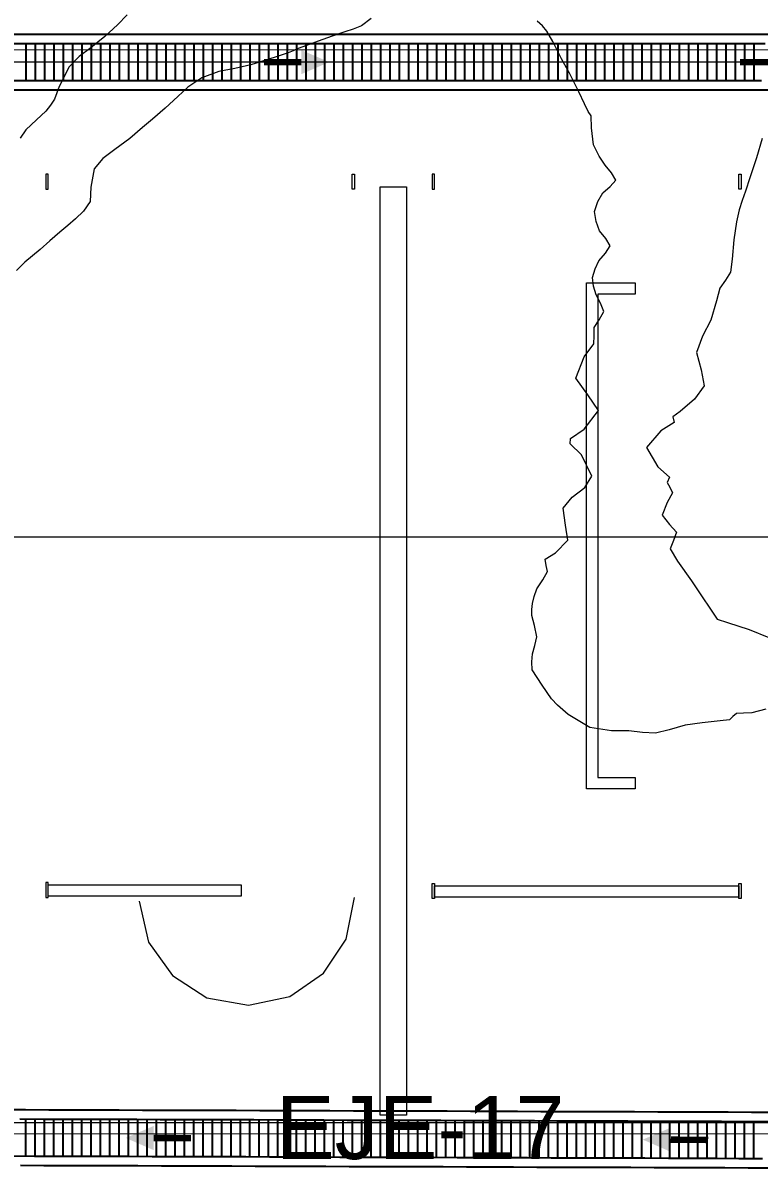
# Model space of a CAD drawing. Header units: metres. Extents: x 354768 to 355417, y 9249536 to 9250102.
# Drawn here: x 354923.65 to 354931.54, y 9249853.23 to 9249865.5 of the extents above; entities that cross this region are included whole.
import ezdxf
from ezdxf.enums import TextEntityAlignment as Align

# ---------------------------------------------------------------- set-up
doc = ezdxf.new("R2010")
doc.units = ezdxf.units.M
doc.header["$LTSCALE"] = 0.25
for name, color, linetype, lineweight in [('ARQ-BASE', 8, 'CONTINUOUS', 13), ('ARQ-TECHO', 8, 'CONTINUOUS', 13), ('CUNETA-S3', 94, 'CONTINUOUS', 35), ('CUNETA-S4', 30, 'CONTINUOUS', 35)]:
    doc.layers.add(name, color=color, linetype=linetype, lineweight=lineweight)
for name, color, linetype, true_color in [('CUN-FLUJO', 1, 'CONTINUOUS', 0xe60000), ('CUN-REJ-BORDE', 4, 'CONTINUOUS', 0x00aae6), ('CUN-REJ-PLATINA', 4, 'CONTINUOUS', 0x78cdf0)]:
    doc.layers.add(name, color=color, linetype=linetype, true_color=true_color)
doc.layers.add('CURVAS', color=33, linetype='CONTINUOUS', lineweight=13, true_color=0xb08860)
doc.layers.add('NUDOS', color=7, linetype='CONTINUOUS')
doc.layers.add('TEXTOS', color=7, linetype='CONTINUOUS')
doc.styles.get("Standard").update_dxf_attribs({"font": 'arial.ttf'})

# ---------------------------------------------------------------- blocks, each defined once
blk = doc.blocks.new('ARQUITECTURA_BASE')
at = {"layer": 'ARQ-BASE'}
for points in [[(354929.807, 9249862.594), (354929.807, 9249857.414), (354930.207, 9249857.414), (354930.207, 9249857.294), (354929.687, 9249857.294), (354929.687, 9249862.714), (354930.207, 9249862.714), (354930.207, 9249862.594), (354929.807, 9249862.594)], [(354925.987, 9249856.144), (354923.917, 9249856.144), (354923.917, 9249856.264), (354925.987, 9249856.264), (354925.987, 9249856.144)], [(354931.317, 9249856.134), (354928.057, 9249856.134), (354928.057, 9249856.254), (354931.317, 9249856.254), (354931.317, 9249856.134)]]:
    blk.add_lwpolyline(points, close=True, dxfattribs=at)
at = {"layer": 'ARQ-TECHO'}
for points in [[(354950.732, 9249865.209), (354918.002, 9249865.21), (354918.002, 9249853.6), (354950.732, 9249853.599), (354950.732, 9249865.209)], [(354918.122, 9249853.72), (354950.612, 9249853.72), (354950.612, 9249865.079), (354918.122, 9249865.079), (354918.122, 9249853.72)], [(354923.892, 9249863.879), (354923.892, 9249863.719), (354923.917, 9249863.719), (354923.917, 9249863.879), (354923.892, 9249863.879)], [(354927.202, 9249863.879), (354927.202, 9249863.719), (354927.177, 9249863.719), (354927.177, 9249863.879), (354927.202, 9249863.879)], [(354928.032, 9249863.879), (354928.032, 9249863.719), (354928.057, 9249863.719), (354928.057, 9249863.879), (354928.032, 9249863.879)], [(354931.342, 9249863.879), (354931.342, 9249863.719), (354931.317, 9249863.719), (354931.317, 9249863.879), (354931.342, 9249863.879)], [(354927.477, 9249863.744), (354927.757, 9249863.744), (354927.757, 9249853.799), (354927.477, 9249853.799), (354927.477, 9249863.744)], [(354923.892, 9249856.289), (354923.892, 9249856.129), (354923.917, 9249856.129), (354923.917, 9249856.289), (354923.892, 9249856.289)], [(354928.057, 9249856.279), (354928.057, 9249856.119), (354928.032, 9249856.119), (354928.032, 9249856.279), (354928.057, 9249856.279)], [(354931.342, 9249856.279), (354931.342, 9249856.119), (354931.317, 9249856.119), (354931.317, 9249856.279), (354931.342, 9249856.279)]]:
    blk.add_lwpolyline(points, close=True, dxfattribs=at)
for points in [[(354918.122, 9249859.994), (354931.757, 9249859.994)], [(354924.892, 9249856.091), (354924.995, 9249855.65), (354925.25, 9249855.293), (354925.619, 9249855.056), (354926.065, 9249854.975), (354926.509, 9249855.071), (354926.87, 9249855.32), (354927.113, 9249855.685), (354927.202, 9249856.129)]]:
    blk.add_lwpolyline(points, dxfattribs=at)
blk = doc.blocks.new('CURVAS_DE_NIVEL')
at = {"layer": 'CURVAS'}
for points in [[(354924.764, 9249865.587), (354924.66, 9249865.481), (354924.526, 9249865.353), (354924.376, 9249865.232), (354924.251, 9249865.139), (354924.144, 9249865.03), (354924.035, 9249864.819), (354923.988, 9249864.684), (354923.942, 9249864.617), (354923.892, 9249864.553), (354923.794, 9249864.462), (354923.681, 9249864.355), (354923.619, 9249864.265)], [(354931.57, 9249864.26), (354931.507, 9249864.053), (354931.438, 9249863.841), (354931.391, 9249863.698), (354931.355, 9249863.598), (354931.322, 9249863.498), (354931.294, 9249863.368), (354931.264, 9249863.175), (354931.246, 9249862.97), (354931.229, 9249862.831), (354931.174, 9249862.744), (354931.115, 9249862.657), (354931.078, 9249862.522), (354931.019, 9249862.315), (354930.928, 9249862.143), (354930.866, 9249861.968), (354930.916, 9249861.784), (354930.948, 9249861.613), (354930.844, 9249861.468), (354930.691, 9249861.338), (354930.612, 9249861.28), (354930.627, 9249861.219), (354930.482, 9249861.131), (354930.329, 9249860.95), (354930.449, 9249860.745), (354930.577, 9249860.634), (354930.552, 9249860.576), (354930.581, 9249860.525), (354930.609, 9249860.464), (354930.55, 9249860.362), (354930.498, 9249860.226), (354930.575, 9249860.126), (354930.652, 9249860.043), (354930.618, 9249859.954), (354930.583, 9249859.864), (354930.661, 9249859.734), (354930.811, 9249859.524), (354930.92, 9249859.362), (354931.016, 9249859.219), (354931.058, 9249859.155), (354931.085, 9249859.111), (354931.197, 9249859.077), (354931.431, 9249859), (354931.639, 9249858.914)], [(354931.608, 9249858.146), (354931.458, 9249858.107), (354931.367, 9249858.104), (354931.294, 9249858.1), (354931.255, 9249858.068), (354931.217, 9249858.035), (354931.12, 9249858.024), (354930.926, 9249858.003), (354930.744, 9249857.977), (354930.573, 9249857.928), (354930.427, 9249857.892), (354930.285, 9249857.897), (354930.141, 9249857.916), (354929.954, 9249857.915), (354929.722, 9249857.952), (354929.489, 9249858.092), (354929.376, 9249858.192), (354929.312, 9249858.26), (354929.21, 9249858.405), (354929.104, 9249858.57), (354929.1, 9249858.655), (354929.108, 9249858.742), (354929.134, 9249858.829), (354929.156, 9249858.921), (354929.129, 9249859.044), (354929.1, 9249859.151), (354929.101, 9249859.215), (354929.107, 9249859.28), (354929.127, 9249859.354), (354929.156, 9249859.436), (354929.217, 9249859.532), (354929.269, 9249859.621), (354929.256, 9249859.688), (354929.245, 9249859.754), (354929.353, 9249859.823), (354929.486, 9249859.957), (354929.462, 9249860.119), (354929.438, 9249860.302), (354929.534, 9249860.418), (354929.67, 9249860.521), (354929.745, 9249860.645), (354929.633, 9249860.871), (354929.512, 9249860.99), (354929.516, 9249861.048), (354929.661, 9249861.146), (354929.814, 9249861.348), (354929.701, 9249861.517), (354929.572, 9249861.695), (354929.661, 9249861.923), (354929.765, 9249862.062), (354929.767, 9249862.149), (354929.769, 9249862.236), (354929.823, 9249862.319), (354929.871, 9249862.408), (354929.836, 9249862.496), (354929.789, 9249862.585), (354929.763, 9249862.679), (354929.752, 9249862.773), (354929.779, 9249862.864), (354929.82, 9249862.952), (354929.889, 9249863.032), (354929.941, 9249863.112), (354929.892, 9249863.19), (354929.827, 9249863.272), (354929.789, 9249863.372), (354929.771, 9249863.481), (354929.807, 9249863.586), (354929.862, 9249863.678), (354929.941, 9249863.748), (354930.001, 9249863.816), (354929.956, 9249863.895), (354929.887, 9249863.976), (354929.823, 9249864.071), (354929.762, 9249864.192), (354929.74, 9249864.375), (354929.736, 9249864.503), (354929.703, 9249864.551), (354929.664, 9249864.634), (354929.604, 9249864.76), (354929.544, 9249864.882), (354929.505, 9249864.962), (354929.471, 9249865.017), (354929.419, 9249865.116), (354929.324, 9249865.3), (354929.263, 9249865.412), (354929.214, 9249865.469), (354929.159, 9249865.518)], [(354927.38, 9249865.547), (354927.275, 9249865.468), (354927.188, 9249865.434), (354927.099, 9249865.403), (354926.963, 9249865.358), (354926.81, 9249865.306), (354926.685, 9249865.259), (354926.597, 9249865.224), (354926.544, 9249865.202), (354926.491, 9249865.18), (354926.352, 9249865.132), (354926.09, 9249865.049), (354925.918, 9249865.012), (354925.748, 9249864.979), (354925.565, 9249864.91), (354925.414, 9249864.813), (354925.307, 9249864.71), (354925.174, 9249864.585), (354925.037, 9249864.469), (354924.928, 9249864.378), (354924.792, 9249864.262), (354924.633, 9249864.143), (354924.503, 9249864.047), (354924.411, 9249863.938), (354924.376, 9249863.74), (354924.37, 9249863.586), (354924.296, 9249863.484), (354924.21, 9249863.4), (354924.128, 9249863.329), (354924.044, 9249863.259), (354923.937, 9249863.166), (354923.832, 9249863.074), (354923.75, 9249863.005), (354923.669, 9249862.937), (354923.578, 9249862.847)]]:
    blk.add_lwpolyline(points, dxfattribs=at)
blk = doc.blocks.new('CUNETAS_SISTEMA_3_NORESTE_LOSA')
at = {"layer": 'CUN-FLUJO', "const_width": 0.07}
for points in [[(354926.23, 9249865.08), (354926.63, 9249865.08)], [(354931.33, 9249865.08), (354931.73, 9249865.08)]]:
    blk.add_lwpolyline(points, dxfattribs=at)
at = {"layer": 'CUN-FLUJO', "true_color": 0xe60000}
blk.add_solid([(354926.93, 9249865.08), (354926.63, 9249865.21), (354926.63, 9249864.95)], dxfattribs=at)
at = {"layer": 'CUN-REJ-BORDE'}
for points in [[(354931.769, 9249864.78), (354931.518, 9249864.78), (354931.266, 9249864.78), (354931.014, 9249864.78), (354930.762, 9249864.78), (354930.511, 9249864.78), (354930.259, 9249864.78), (354930.007, 9249864.78), (354929.755, 9249864.78), (354929.504, 9249864.78), (354929.252, 9249864.78), (354929, 9249864.78), (354928.748, 9249864.78), (354928.497, 9249864.78), (354928.245, 9249864.78), (354927.993, 9249864.78), (354927.741, 9249864.78), (354927.49, 9249864.78), (354927.238, 9249864.78), (354926.986, 9249864.78), (354926.734, 9249864.78), (354926.483, 9249864.78), (354926.231, 9249864.78), (354925.979, 9249864.78), (354925.727, 9249864.78), (354925.476, 9249864.78), (354925.224, 9249864.78), (354924.972, 9249864.78), (354924.72, 9249864.78), (354924.469, 9249864.78), (354924.217, 9249864.78), (354923.965, 9249864.78), (354923.713, 9249864.78), (354923.462, 9249864.78)], [(354923.465, 9249865.38), (354923.717, 9249865.38), (354923.969, 9249865.38), (354924.221, 9249865.38), (354924.473, 9249865.38), (354924.725, 9249865.38), (354924.977, 9249865.38), (354925.229, 9249865.38), (354925.481, 9249865.38), (354925.733, 9249865.38), (354925.985, 9249865.38), (354926.237, 9249865.38), (354926.489, 9249865.38), (354926.74, 9249865.38), (354926.992, 9249865.38), (354927.244, 9249865.38), (354927.496, 9249865.38), (354927.748, 9249865.38), (354928, 9249865.38), (354928.252, 9249865.38), (354928.504, 9249865.38), (354928.756, 9249865.38), (354929.008, 9249865.38), (354929.26, 9249865.38), (354929.512, 9249865.38), (354929.764, 9249865.38), (354930.016, 9249865.38), (354930.268, 9249865.38), (354930.52, 9249865.38), (354930.772, 9249865.38), (354931.024, 9249865.38), (354931.276, 9249865.38), (354931.528, 9249865.38), (354931.78, 9249865.38)], [(354931.561, 9249864.88), (354931.31, 9249864.88), (354931.06, 9249864.88), (354930.809, 9249864.88), (354930.559, 9249864.88), (354930.308, 9249864.88), (354930.057, 9249864.88), (354929.807, 9249864.88), (354929.556, 9249864.88), (354929.306, 9249864.88), (354929.055, 9249864.88), (354928.804, 9249864.88), (354928.554, 9249864.88), (354928.303, 9249864.88), (354928.052, 9249864.88), (354927.802, 9249864.88), (354927.551, 9249864.88), (354927.301, 9249864.88), (354927.05, 9249864.88), (354926.799, 9249864.88), (354926.549, 9249864.88), (354926.298, 9249864.88), (354926.047, 9249864.88), (354925.797, 9249864.88), (354925.546, 9249864.88), (354925.296, 9249864.88), (354925.045, 9249864.88), (354924.794, 9249864.88), (354924.544, 9249864.88), (354924.293, 9249864.88), (354924.042, 9249864.88), (354923.792, 9249864.88), (354923.541, 9249864.88)], [(354923.556, 9249865.28), (354923.807, 9249865.28), (354924.059, 9249865.28), (354924.31, 9249865.28), (354924.562, 9249865.28), (354924.813, 9249865.28), (354925.065, 9249865.28), (354925.316, 9249865.28), (354925.567, 9249865.28), (354925.819, 9249865.28), (354926.07, 9249865.28), (354926.322, 9249865.28), (354926.573, 9249865.28), (354926.825, 9249865.28), (354927.076, 9249865.28), (354927.327, 9249865.28), (354927.579, 9249865.28), (354927.83, 9249865.28), (354928.082, 9249865.28), (354928.333, 9249865.28), (354928.585, 9249865.28), (354928.836, 9249865.28), (354929.088, 9249865.28), (354929.339, 9249865.28), (354929.59, 9249865.28), (354929.842, 9249865.28), (354930.093, 9249865.28), (354930.345, 9249865.28), (354930.596, 9249865.28), (354930.848, 9249865.28), (354931.099, 9249865.28), (354931.35, 9249865.28), (354931.602, 9249865.28)]]:
    blk.add_lwpolyline(points, dxfattribs=at)
at = {"layer": 'CUN-REJ-PLATINA'}
for p, q in [((354923.68, 9249865.28), (354923.68, 9249864.88)), ((354923.78, 9249865.28), (354923.78, 9249864.88)), ((354923.88, 9249865.28), (354923.88, 9249864.88)), ((354923.98, 9249865.28), (354923.98, 9249864.88)), ((354924.08, 9249865.28), (354924.08, 9249864.88)), ((354924.18, 9249865.28), (354924.18, 9249864.88)), ((354924.28, 9249865.28), (354924.28, 9249864.88)), ((354924.38, 9249865.28), (354924.38, 9249864.88)), ((354924.48, 9249865.28), (354924.48, 9249864.88)), ((354924.58, 9249865.28), (354924.58, 9249864.88)), ((354924.68, 9249865.28), (354924.68, 9249864.88)), ((354924.78, 9249865.28), (354924.78, 9249864.88)), ((354924.88, 9249865.28), (354924.88, 9249864.88)), ((354924.98, 9249865.28), (354924.98, 9249864.88)), ((354925.08, 9249865.28), (354925.08, 9249864.88)), ((354925.18, 9249865.28), (354925.18, 9249864.88)), ((354925.28, 9249865.28), (354925.28, 9249864.88)), ((354925.38, 9249865.28), (354925.38, 9249864.88)), ((354925.48, 9249865.28), (354925.48, 9249864.88)), ((354925.58, 9249865.28), (354925.58, 9249864.88)), ((354925.68, 9249865.28), (354925.68, 9249864.88)), ((354925.78, 9249865.28), (354925.78, 9249864.88)), ((354925.88, 9249865.28), (354925.88, 9249864.88)), ((354925.98, 9249865.28), (354925.98, 9249864.88)), ((354926.08, 9249865.28), (354926.08, 9249864.88)), ((354926.18, 9249865.28), (354926.18, 9249864.88)), ((354926.28, 9249865.28), (354926.28, 9249864.88)), ((354926.38, 9249865.28), (354926.38, 9249864.88)), ((354926.48, 9249865.28), (354926.48, 9249864.88)), ((354926.58, 9249865.28), (354926.58, 9249864.88)), ((354926.68, 9249865.28), (354926.68, 9249864.88)), ((354926.78, 9249865.28), (354926.78, 9249864.88)), ((354926.88, 9249865.28), (354926.88, 9249864.88)), ((354926.98, 9249865.28), (354926.98, 9249864.88)), ((354927.08, 9249865.28), (354927.08, 9249864.88)), ((354927.18, 9249865.28), (354927.18, 9249864.88)), ((354927.28, 9249865.28), (354927.28, 9249864.88)), ((354927.38, 9249865.28), (354927.38, 9249864.88)), ((354927.48, 9249865.28), (354927.48, 9249864.88)), ((354927.58, 9249865.28), (354927.58, 9249864.88)), ((354927.68, 9249865.28), (354927.68, 9249864.88)), ((354927.78, 9249865.28), (354927.78, 9249864.88)), ((354927.88, 9249865.28), (354927.88, 9249864.88)), ((354927.98, 9249865.28), (354927.98, 9249864.88)), ((354928.08, 9249865.28), (354928.08, 9249864.88)), ((354928.18, 9249865.28), (354928.18, 9249864.88)), ((354928.28, 9249865.28), (354928.28, 9249864.88)), ((354928.38, 9249865.28), (354928.38, 9249864.88)), ((354928.48, 9249865.28), (354928.48, 9249864.88)), ((354928.58, 9249865.28), (354928.58, 9249864.88)), ((354928.68, 9249865.28), (354928.68, 9249864.88)), ((354928.78, 9249865.28), (354928.78, 9249864.88)), ((354928.88, 9249865.28), (354928.88, 9249864.88)), ((354928.98, 9249865.28), (354928.98, 9249864.88)), ((354929.08, 9249865.28), (354929.08, 9249864.88)), ((354929.18, 9249865.28), (354929.18, 9249864.88)), ((354929.28, 9249865.28), (354929.28, 9249864.88)), ((354929.38, 9249865.28), (354929.38, 9249864.88)), ((354929.48, 9249865.28), (354929.48, 9249864.88)), ((354929.58, 9249865.28), (354929.58, 9249864.88)), ((354929.68, 9249865.28), (354929.68, 9249864.88)), ((354929.78, 9249865.28), (354929.78, 9249864.88)), ((354929.88, 9249865.28), (354929.88, 9249864.88)), ((354929.98, 9249865.28), (354929.98, 9249864.88)), ((354930.08, 9249865.28), (354930.08, 9249864.88)), ((354930.18, 9249865.28), (354930.18, 9249864.88)), ((354930.28, 9249865.28), (354930.28, 9249864.88)), ((354930.38, 9249865.28), (354930.38, 9249864.88)), ((354930.48, 9249865.28), (354930.48, 9249864.88)), ((354930.58, 9249865.28), (354930.58, 9249864.88)), ((354930.68, 9249865.28), (354930.68, 9249864.88)), ((354930.78, 9249865.28), (354930.78, 9249864.88)), ((354930.88, 9249865.28), (354930.88, 9249864.88)), ((354930.98, 9249865.28), (354930.98, 9249864.88)), ((354931.08, 9249865.28), (354931.08, 9249864.88)), ((354931.18, 9249865.28), (354931.18, 9249864.88)), ((354931.28, 9249865.28), (354931.28, 9249864.88)), ((354931.38, 9249865.28), (354931.38, 9249864.88)), ((354931.48, 9249865.28), (354931.48, 9249864.88))]:
    blk.add_line(p, q, dxfattribs=at)
blk = doc.blocks.new('CUNETAS_SISTEMA_4_NORTE')
at = {"layer": 'CUN-FLUJO', "const_width": 0.07}
for points in [[(354925.45, 9249853.552), (354925.05, 9249853.553)], [(354930.99, 9249853.533), (354930.59, 9249853.535)]]:
    blk.add_lwpolyline(points, dxfattribs=at)
at = {"layer": 'CUN-FLUJO', "true_color": 0xe60000}
for points in [[(354924.75, 9249853.554), (354925.05, 9249853.423), (354925.05, 9249853.683)], [(354930.29, 9249853.536), (354930.59, 9249853.405), (354930.59, 9249853.665)]]:
    blk.add_solid(points, dxfattribs=at)
at = {"layer": 'CUN-REJ-BORDE'}
for points in [[(354923.614, 9249853.758), (354923.865, 9249853.757), (354924.116, 9249853.756), (354924.366, 9249853.755), (354924.617, 9249853.755), (354924.867, 9249853.754), (354925.118, 9249853.753), (354925.369, 9249853.752), (354925.619, 9249853.751), (354925.87, 9249853.75), (354926.121, 9249853.75), (354926.371, 9249853.749), (354926.622, 9249853.748), (354926.873, 9249853.747), (354927.123, 9249853.746), (354927.374, 9249853.745), (354927.624, 9249853.745), (354927.875, 9249853.744), (354928.126, 9249853.743), (354928.376, 9249853.742), (354928.627, 9249853.741), (354928.878, 9249853.74), (354929.128, 9249853.74), (354929.379, 9249853.739), (354929.629, 9249853.738), (354929.88, 9249853.737), (354930.131, 9249853.736), (354930.381, 9249853.735), (354930.632, 9249853.735), (354930.883, 9249853.734), (354931.133, 9249853.733), (354931.384, 9249853.732), (354931.635, 9249853.731)], [(354923.424, 9249853.859), (354923.675, 9249853.858), (354923.926, 9249853.857), (354924.177, 9249853.856), (354924.428, 9249853.855), (354924.679, 9249853.854), (354924.93, 9249853.853), (354925.181, 9249853.853), (354925.432, 9249853.852), (354925.683, 9249853.851), (354925.934, 9249853.85), (354926.185, 9249853.849), (354926.436, 9249853.848), (354926.687, 9249853.848), (354926.938, 9249853.847), (354927.189, 9249853.846), (354927.44, 9249853.845), (354927.691, 9249853.844), (354927.942, 9249853.843), (354928.193, 9249853.843), (354928.444, 9249853.842), (354928.695, 9249853.841), (354928.946, 9249853.84), (354929.197, 9249853.839), (354929.448, 9249853.838), (354929.699, 9249853.838), (354929.95, 9249853.837), (354930.201, 9249853.836), (354930.452, 9249853.835), (354930.703, 9249853.834), (354930.954, 9249853.833), (354931.205, 9249853.833), (354931.456, 9249853.832), (354931.707, 9249853.831)], [(354931.571, 9249853.331), (354931.319, 9249853.332), (354931.068, 9249853.333), (354930.816, 9249853.334), (354930.565, 9249853.335), (354930.313, 9249853.336), (354930.062, 9249853.336), (354929.81, 9249853.337), (354929.559, 9249853.338), (354929.307, 9249853.339), (354929.056, 9249853.34), (354928.804, 9249853.341), (354928.553, 9249853.341), (354928.301, 9249853.342), (354928.05, 9249853.343), (354927.798, 9249853.344), (354927.547, 9249853.345), (354927.295, 9249853.346), (354927.044, 9249853.346), (354926.792, 9249853.347), (354926.541, 9249853.348), (354926.289, 9249853.349), (354926.038, 9249853.35), (354925.786, 9249853.351), (354925.535, 9249853.351), (354925.283, 9249853.352), (354925.032, 9249853.353), (354924.78, 9249853.354), (354924.529, 9249853.355), (354924.277, 9249853.356), (354924.026, 9249853.357), (354923.774, 9249853.357), (354923.523, 9249853.358)], [(354931.67, 9249853.231), (354931.419, 9249853.232), (354931.167, 9249853.233), (354930.916, 9249853.234), (354930.665, 9249853.234), (354930.413, 9249853.235), (354930.162, 9249853.236), (354929.91, 9249853.237), (354929.659, 9249853.238), (354929.407, 9249853.239), (354929.156, 9249853.239), (354928.904, 9249853.24), (354928.653, 9249853.241), (354928.401, 9249853.242), (354928.15, 9249853.243), (354927.898, 9249853.244), (354927.647, 9249853.244), (354927.395, 9249853.245), (354927.144, 9249853.246), (354926.892, 9249853.247), (354926.641, 9249853.248), (354926.389, 9249853.249), (354926.138, 9249853.249), (354925.886, 9249853.25), (354925.635, 9249853.251), (354925.383, 9249853.252), (354925.132, 9249853.253), (354924.88, 9249853.254), (354924.629, 9249853.254), (354924.377, 9249853.255), (354924.126, 9249853.256), (354923.874, 9249853.257), (354923.623, 9249853.258)]]:
    blk.add_lwpolyline(points, dxfattribs=at)
at = {"layer": 'CUN-REJ-PLATINA'}
for p, q in [((354923.679, 9249853.358), (354923.681, 9249853.758)), ((354923.779, 9249853.357), (354923.781, 9249853.757)), ((354923.879, 9249853.357), (354923.881, 9249853.757)), ((354923.979, 9249853.357), (354923.981, 9249853.757)), ((354924.079, 9249853.356), (354924.081, 9249853.756)), ((354924.179, 9249853.356), (354924.181, 9249853.756)), ((354924.279, 9249853.356), (354924.281, 9249853.756)), ((354924.379, 9249853.355), (354924.381, 9249853.755)), ((354924.479, 9249853.355), (354924.481, 9249853.755)), ((354924.579, 9249853.355), (354924.581, 9249853.755)), ((354924.679, 9249853.354), (354924.681, 9249853.754)), ((354924.779, 9249853.354), (354924.781, 9249853.754)), ((354924.879, 9249853.354), (354924.881, 9249853.754)), ((354924.979, 9249853.353), (354924.981, 9249853.753)), ((354925.079, 9249853.353), (354925.081, 9249853.753)), ((354925.179, 9249853.353), (354925.181, 9249853.753)), ((354925.279, 9249853.352), (354925.281, 9249853.752)), ((354925.379, 9249853.352), (354925.381, 9249853.752)), ((354925.479, 9249853.352), (354925.481, 9249853.752)), ((354925.579, 9249853.351), (354925.581, 9249853.751)), ((354925.679, 9249853.351), (354925.681, 9249853.751)), ((354925.779, 9249853.351), (354925.781, 9249853.751)), ((354925.879, 9249853.35), (354925.881, 9249853.75)), ((354925.979, 9249853.35), (354925.981, 9249853.75)), ((354926.079, 9249853.35), (354926.081, 9249853.75)), ((354926.179, 9249853.349), (354926.181, 9249853.749)), ((354926.279, 9249853.349), (354926.281, 9249853.749)), ((354926.379, 9249853.349), (354926.381, 9249853.749)), ((354926.479, 9249853.348), (354926.481, 9249853.748)), ((354926.579, 9249853.348), (354926.581, 9249853.748)), ((354926.679, 9249853.348), (354926.681, 9249853.748)), ((354926.779, 9249853.347), (354926.781, 9249853.747)), ((354926.879, 9249853.347), (354926.881, 9249853.747)), ((354926.979, 9249853.347), (354926.981, 9249853.747)), ((354927.079, 9249853.346), (354927.081, 9249853.746)), ((354927.179, 9249853.346), (354927.181, 9249853.746)), ((354927.279, 9249853.346), (354927.281, 9249853.746)), ((354927.379, 9249853.345), (354927.381, 9249853.745)), ((354927.479, 9249853.345), (354927.481, 9249853.745)), ((354927.579, 9249853.345), (354927.581, 9249853.745)), ((354927.679, 9249853.344), (354927.681, 9249853.744)), ((354927.779, 9249853.344), (354927.781, 9249853.744)), ((354927.879, 9249853.344), (354927.881, 9249853.744)), ((354927.979, 9249853.343), (354927.981, 9249853.743)), ((354928.079, 9249853.343), (354928.081, 9249853.743)), ((354928.179, 9249853.343), (354928.181, 9249853.743)), ((354928.279, 9249853.342), (354928.281, 9249853.742)), ((354928.379, 9249853.342), (354928.381, 9249853.742)), ((354928.479, 9249853.342), (354928.481, 9249853.742)), ((354928.579, 9249853.341), (354928.581, 9249853.741)), ((354928.679, 9249853.341), (354928.681, 9249853.741)), ((354928.779, 9249853.341), (354928.781, 9249853.741)), ((354928.879, 9249853.34), (354928.881, 9249853.74)), ((354928.979, 9249853.34), (354928.981, 9249853.74)), ((354929.079, 9249853.34), (354929.081, 9249853.74)), ((354929.179, 9249853.339), (354929.181, 9249853.739)), ((354929.279, 9249853.339), (354929.281, 9249853.739)), ((354929.379, 9249853.339), (354929.381, 9249853.739)), ((354929.479, 9249853.338), (354929.481, 9249853.738)), ((354929.579, 9249853.338), (354929.581, 9249853.738)), ((354929.679, 9249853.338), (354929.681, 9249853.738)), ((354929.779, 9249853.337), (354929.781, 9249853.737)), ((354929.879, 9249853.337), (354929.881, 9249853.737)), ((354929.979, 9249853.337), (354929.981, 9249853.737)), ((354930.079, 9249853.336), (354930.081, 9249853.736)), ((354930.179, 9249853.336), (354930.181, 9249853.736)), ((354930.279, 9249853.336), (354930.281, 9249853.736)), ((354930.379, 9249853.335), (354930.381, 9249853.735)), ((354930.479, 9249853.335), (354930.481, 9249853.735)), ((354930.579, 9249853.335), (354930.581, 9249853.735)), ((354930.679, 9249853.334), (354930.681, 9249853.734)), ((354930.779, 9249853.334), (354930.781, 9249853.734)), ((354930.879, 9249853.334), (354930.881, 9249853.734)), ((354930.979, 9249853.333), (354930.981, 9249853.733)), ((354931.079, 9249853.333), (354931.081, 9249853.733)), ((354931.179, 9249853.333), (354931.181, 9249853.733)), ((354931.279, 9249853.332), (354931.281, 9249853.732)), ((354931.379, 9249853.332), (354931.381, 9249853.732)), ((354931.479, 9249853.332), (354931.481, 9249853.732))]:
    blk.add_line(p, q, dxfattribs=at)
blk = doc.blocks.new('ROTULOS_RED')
at = {"layer": 'TEXTOS', "color": 30}
blk.add_text('EJE-17', height=0.675, dxfattribs=at).set_placement((354926.359, 9249853.125), align=Align.BOTTOM_LEFT)

msp = doc.modelspace()

# ---------------------------------------------------------------- block references
at = {"layer": 'ARQ-BASE'}
msp.add_blockref('ARQUITECTURA_BASE', (0, 0), dxfattribs=at)
at = {"layer": 'CUNETA-S3'}
msp.add_blockref('CUNETAS_SISTEMA_3_NORESTE_LOSA', (0, 0), dxfattribs=at)
at = {"layer": 'CUNETA-S4'}
msp.add_blockref('CUNETAS_SISTEMA_4_NORTE', (0, 0), dxfattribs=at)
at = {"layer": 'CURVAS'}
msp.add_blockref('CURVAS_DE_NIVEL', (0, 0), dxfattribs=at)
at = {"layer": 'NUDOS'}
msp.add_blockref('ROTULOS_RED', (0, 0), dxfattribs=at)

doc.saveas('drawing.dxf')
